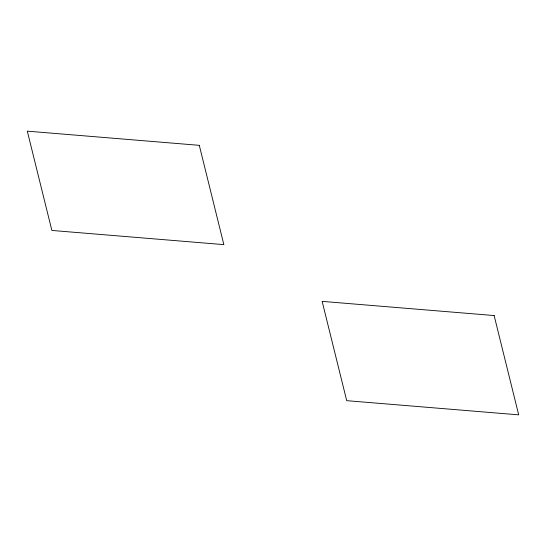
<?xml version="1.0" encoding="UTF-8"?>
<svg xmlns="http://www.w3.org/2000/svg" width="546" height="546" viewBox="0 0 546 546"><rect width="100%" height="100%" fill="white"/><g stroke="black" fill="none" stroke-linecap="round" stroke-linejoin="round"><path stroke-width="0.82" d="M199.29 145.332L27.3 131.149L51.87 230.446L223.86 244.628L199.29 145.332M494.13 315.554L322.14 301.372L346.71 400.668L518.7 414.851L494.13 315.554"/></g></svg>
